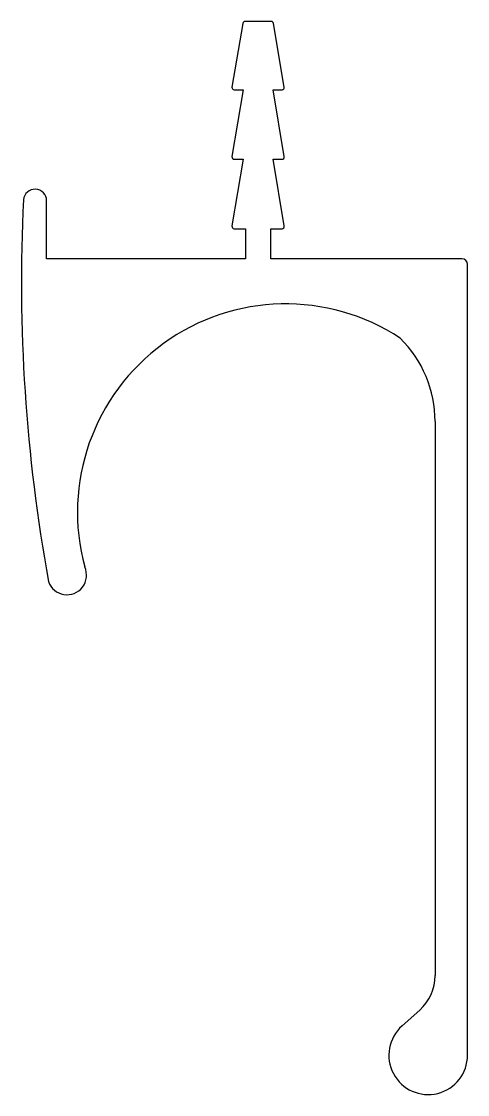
# Model space of a CAD drawing. Extents: x 2813.7 to 2832.9, y 1848.9 to 1895.3.
import ezdxf

# ---------------------------------------------------------------- set-up
doc = ezdxf.new("R2010")
doc.units = 0
doc.layers.add('OLCU', color=242, linetype='CONTINUOUS')

msp = doc.modelspace()

# ---------------------------------------------------------------- linework, layer by layer
at = {"layer": 'OLCU', "color": 0}
for p, q in [((2823.215, 1895.218), (2822.749, 1892.466)), ((2824.445, 1895.301), (2823.314, 1895.301)), ((2825.009, 1892.466), (2824.543, 1895.218)), ((2823.229, 1892.35), (2822.748, 1889.466)), ((2822.847, 1892.35), (2823.229, 1892.35)), ((2825.01, 1889.466), (2824.529, 1892.35)), ((2824.529, 1892.35), (2824.911, 1892.35)), ((2823.229, 1889.35), (2822.748, 1886.466)), ((2822.847, 1889.35), (2823.229, 1889.35)), ((2825.01, 1886.466), (2824.529, 1889.35)), ((2824.529, 1889.35), (2824.911, 1889.35)), ((2814.736, 1885.052), (2814.736, 1887.553)), ((2822.847, 1886.35), (2823.329, 1886.35)), ((2823.329, 1886.35), (2823.329, 1885.052)), ((2824.429, 1885.05), (2824.429, 1886.35)), ((2824.429, 1886.35), (2824.911, 1886.35)), ((2823.329, 1885.052), (2814.736, 1885.052)), ((2832.679, 1885.05), (2824.429, 1885.05)), ((2832.929, 1850.645), (2832.929, 1884.8)), ((2831.529, 1878.018), (2831.529, 1854.088)), ((2830.861, 1852.596), (2830.097, 1851.914))]:
    msp.add_line(p, q, dxfattribs=at)
for centre, radius, start, end in [((2823.314, 1895.201), 0.1, 90, 170.3856), ((2824.445, 1895.201), 0.1, 9.6144, 90), ((2822.847, 1892.45), 0.1, 170.3856, 270), ((2824.911, 1892.45), 0.1, 270, 9.6144), ((2822.847, 1889.45), 0.1, 170.5377, 270), ((2824.911, 1889.45), 0.1, 270, 9.4623), ((2814.236, 1887.553), 0.5, 360, 174.3835), ((2885.839, 1884.058), 72.188, 177.18648, 190.33509), ((2822.847, 1886.45), 0.1, 170.5377, 270), ((2824.911, 1886.45), 0.1, 270, 9.4623), ((2832.679, 1884.8), 0.25, 0, 90), ((2825.076, 1874.095), 9.005, 56.6828, 195.1895), ((2826.427, 1878), 5.102, 0.204, 45.1991), ((2815.621, 1871.378), 0.843, 198.7407, 25.0276), ((2829.529, 1854.088), 2, 311.7535, 0), ((2831.229, 1850.645), 1.7, 131.7535, 0)]:
    msp.add_arc(centre, radius, start, end, dxfattribs=at)

doc.saveas('drawing.dxf')
